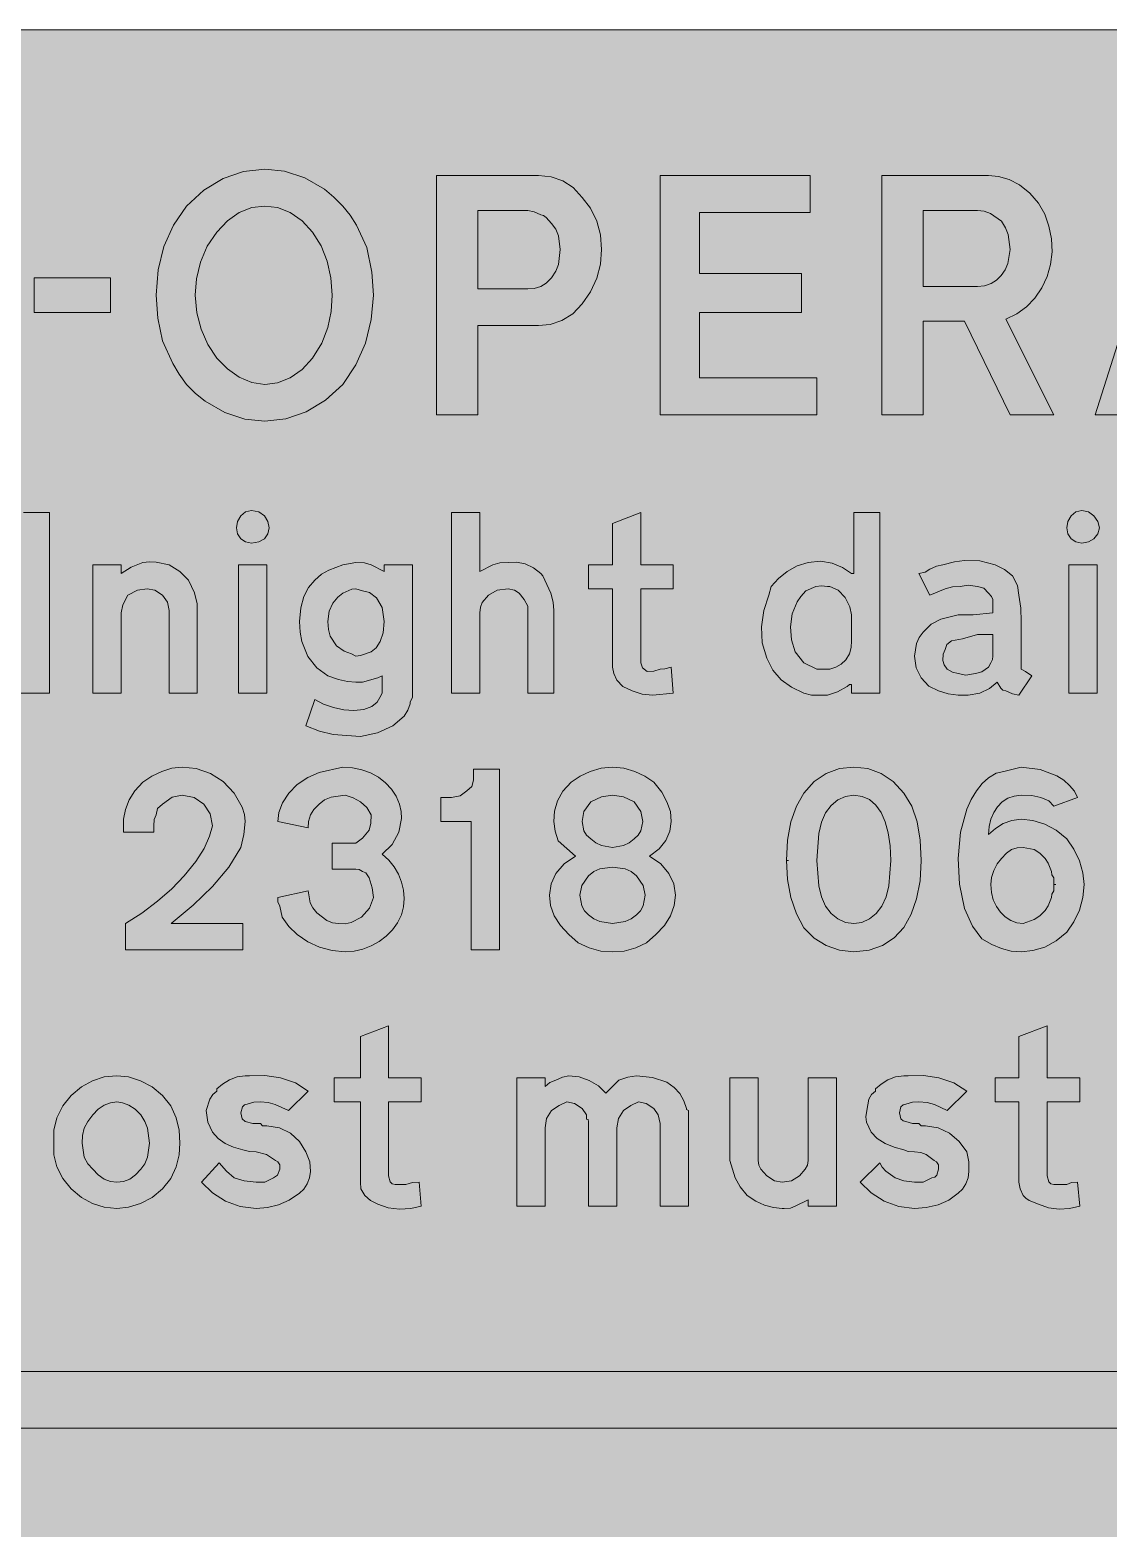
# Model space of a CAD drawing. Header units: metres. Extents: x 10 to 559, y 12 to 260.
# Drawn here: x 367.6 to 456.8, y 136.1 to 260.1 of the extents above; entities that cross this region are included whole.
import ezdxf

# ---------------------------------------------------------------- set-up
doc = ezdxf.new("R2010")
doc.units = ezdxf.units.M
for name, color, linetype, true_color in [('FILL_BLUE_0000FF', 7, 'Continuous', 0x0000ff), ('FILL_WHITE_FFFFFF', 7, 'Continuous', 0xffffff), ('STROKE_WHITE_FFFFFF', 7, 'Continuous', 0xffffff)]:
    doc.layers.add(name, color=color, linetype=linetype, true_color=true_color)

msp = doc.modelspace()

# ---------------------------------------------------------------- hatches: boundary and pattern name
at = {"layer": 'FILL_BLUE_0000FF', "true_color": 0x0000ff}
h = msp.add_hatch(color=7, dxfattribs=at)
h.dxf.hatch_style = 1
h.paths.add_polyline_path([(553.76, 259.97), (555.08, 259.58), (556.32, 258.96), (557.46, 258.12), (558.3, 256.98), (558.92, 255.74), (559.31, 254.42), (559.44, 253.08), (559.44, 19.26), (559.31, 17.91), (558.9, 16.56), (558.25, 15.32), (557.46, 14.22), (556.29, 13.28), (555.01, 12.6), (553.69, 12.2), (552.42, 12.06), (17.28, 12.06), (16.04, 12.19), (14.78, 12.6), (13.56, 13.28), (12.42, 14.22), (11.48, 15.36), (10.8, 16.61), (10.4, 17.92), (10.26, 19.26), (10.26, 253.08), (10.4, 254.34), (10.8, 255.6), (11.48, 256.93), (12.42, 258.12), (13.52, 259.04), (14.12, 259.36), (14.76, 259.56), (16.09, 259.97), (17.28, 260.1), (552.42, 260.1), (553.76, 259.97)])
at = {"layer": 'FILL_WHITE_FFFFFF', "true_color": 0xffffff}
h = msp.add_hatch(color=7, dxfattribs=at)
h.dxf.hatch_style = 1
h.paths.add_polyline_path([(390.31, 247.86), (391.94, 246.91), (392.72, 246.27), (393.48, 245.52), (394.09, 244.78), (394.6, 243.95), (395.46, 242.1), (395.87, 240.05), (396, 238.14), (395.83, 236.13), (395.35, 234.18), (394.56, 232.37), (393.48, 230.76), (392.04, 229.45), (390.44, 228.49), (388.75, 227.9), (387, 227.7), (385.35, 227.87), (383.69, 228.42), (382.06, 229.37), (381.28, 230.01), (380.52, 230.76), (379.91, 231.6), (379.4, 232.49), (378.54, 234.36), (378.14, 236.25), (378, 238.14), (378.17, 240.23), (378.65, 242.17), (379.44, 243.94), (380.52, 245.52), (381.96, 246.83), (383.56, 247.79), (385.25, 248.38), (387, 248.58), (388.65, 248.41), (390.31, 247.86)])
h.paths.add_polyline_path([(384.89, 244.98), (383.91, 244.3), (383.04, 243.36), (382.23, 242.19), (381.67, 240.89), (381.34, 239.51), (381.24, 238.14), (381.37, 236.69), (381.74, 235.33), (382.3, 234.06), (383.04, 232.92), (383.91, 232.05), (384.89, 231.37), (385.93, 230.92), (387, 230.76), (388.07, 230.9), (389.12, 231.3), (390.09, 231.98), (390.96, 232.92), (391.74, 234.17), (392.24, 235.46), (392.5, 236.79), (392.58, 238.14), (392.48, 239.59), (392.18, 240.95), (391.67, 242.22), (390.96, 243.36), (390.09, 244.3), (389.12, 244.98), (388.07, 245.39), (387, 245.52), (385.93, 245.39), (384.89, 244.98)], flags=16)
h = msp.add_hatch(color=7, dxfattribs=at)
h.dxf.hatch_style = 1
h.paths.add_polyline_path([(411.68, 247.61), (412.54, 247.05), (413.28, 246.24), (413.99, 245.34), (414.5, 244.28), (414.8, 243.13), (414.9, 241.92), (414.8, 240.71), (414.5, 239.54), (413.99, 238.43), (413.28, 237.42), (412.52, 236.61), (411.62, 236.05), (410.65, 235.72), (409.68, 235.62), (404.64, 235.62), (404.64, 228.24), (401.22, 228.24), (401.22, 248.04), (409.68, 248.04), (410.72, 247.94), (411.68, 247.61)])
h.paths.add_polyline_path([(408.78, 238.68), (409.32, 238.7), (409.86, 238.86), (410.31, 239.15), (410.76, 239.58), (411.1, 240.12), (411.32, 240.68), (411.48, 241.92), (411.32, 243.07), (411.1, 243.62), (410.76, 244.08), (410.31, 244.58), (410.1, 244.74), (409.86, 244.8), (409.32, 245.05), (408.78, 245.16), (404.64, 245.16), (404.64, 238.68), (408.78, 238.68)], flags=16)
h = msp.add_hatch(color=7, dxfattribs=at)
h.dxf.hatch_style = 1
h.paths.add_polyline_path([(419.76, 248.04), (432.18, 248.04), (432.18, 244.98), (423, 244.98), (423, 239.94), (431.46, 239.94), (431.46, 236.7), (423, 236.7), (423, 231.3), (432.72, 231.3), (432.72, 228.24), (419.76, 228.24), (419.76, 248.04)])
h = msp.add_hatch(color=7, dxfattribs=at)
h.dxf.hatch_style = 1
h.paths.add_polyline_path([(446.94, 248.04), (447.78, 247.97), (448.65, 247.73), (449.52, 247.28), (450.36, 246.6), (451.07, 245.76), (451.6, 244.85), (451.95, 243.87), (452.16, 242.82), (452.2, 241.74), (452.08, 240.69), (451.79, 239.68), (451.35, 238.75), (450.78, 237.9), (450.08, 237.18), (449.28, 236.59), (448.38, 236.16), (452.34, 228.24), (448.74, 228.24), (444.96, 235.98), (441.54, 235.98), (441.54, 228.24), (438.12, 228.24), (438.12, 248.04), (446.94, 248.04)])
h.paths.add_polyline_path([(446.62, 238.93), (447.15, 239.11), (447.61, 239.4), (448, 239.78), (448.31, 240.24), (448.55, 240.76), (448.74, 241.92), (448.58, 243.16), (448.36, 243.72), (448.02, 244.26), (447.1, 244.91), (446.58, 245.1), (446.04, 245.16), (441.54, 245.16), (441.54, 238.86), (446.04, 238.86), (446.62, 238.93)], flags=16)
h = msp.add_hatch(color=7, dxfattribs=at)
h.dxf.hatch_style = 1
h.paths.add_polyline_path([(472.68, 228.24), (469.62, 228.24), (468.36, 231.84), (460.08, 231.84), (458.82, 228.24), (455.76, 228.24), (462.06, 248.04), (466.38, 248.04), (472.68, 228.24)])
h.paths.add_polyline_path([(460.98, 234.72), (467.46, 234.72), (464.22, 244.62), (460.98, 234.72)], flags=16)
h = msp.add_hatch(color=7, dxfattribs=at)
h.dxf.hatch_style = 1
h.paths.add_polyline_path([(374.22, 239.58), (374.22, 236.7), (367.92, 236.7), (367.92, 239.58), (374.22, 239.58)])
h = msp.add_hatch(color=7, dxfattribs=at)
h.dxf.hatch_style = 1
h.paths.add_polyline_path([(364.14, 205.02), (363.51, 205.04), (362.88, 205.2), (361.87, 205.68), (361.01, 206.3), (360.32, 207.1), (359.82, 208.08), (359.52, 209.35), (359.44, 210.69), (359.59, 212.03), (360, 213.3), (360.11, 213.66), (360.36, 214.02), (360.86, 214.68), (361.53, 215.28), (362.33, 215.74), (363.24, 216), (364.28, 216.11), (365.24, 215.96), (366.1, 215.6), (366.84, 215.1), (366.95, 215.1), (367.02, 215.1), (367.02, 220.14), (369.18, 220.14), (369.18, 205.2), (366.84, 205.2), (366.84, 205.74), (366.84, 205.92), (366.66, 205.92), (366.48, 205.74), (365.67, 205.31), (364.86, 205.02), (364.14, 205.02)])
h.paths.add_polyline_path([(365.98, 207.61), (366.36, 207.96), (366.66, 208.44), (367.02, 209.52), (367.02, 211.68), (366.88, 212.33), (366.48, 213.12), (366.18, 213.46), (365.83, 213.71), (365.04, 214.02), (364.86, 214.02), (364.35, 214.09), (363.89, 214.04), (363.06, 213.66), (362.63, 213.21), (362.34, 212.76), (361.93, 211.76), (361.8, 210.69), (361.93, 209.62), (362.34, 208.62), (362.88, 207.72), (363.96, 207.18), (365.04, 207.18), (365.55, 207.35), (365.98, 207.61)], flags=16)
h = msp.add_hatch(color=7, dxfattribs=at)
h.dxf.hatch_style = 1
h.paths.add_polyline_path([(387.26, 218.38), (386.98, 217.98), (386.52, 217.72), (385.92, 217.62), (385.42, 217.72), (385.02, 217.98), (384.76, 218.38), (384.66, 218.88), (384.76, 219.41), (385.02, 219.87), (385.42, 220.2), (385.92, 220.32), (386.52, 220.2), (386.98, 219.87), (387.26, 219.41), (387.36, 218.88), (387.26, 218.38)])
h = msp.add_hatch(color=7, dxfattribs=at)
h.dxf.hatch_style = 1
h.paths.add_polyline_path([(410.94, 211.68), (410.94, 205.2), (408.78, 205.2), (408.78, 211.86), (408.78, 212.22), (408.78, 212.4), (408.49, 212.94), (408.06, 213.48), (407.68, 213.73), (407.16, 213.84), (406.26, 213.71), (405.52, 213.32), (405.01, 212.7), (404.87, 212.31), (404.82, 211.86), (404.82, 211.68), (404.82, 205.2), (402.48, 205.2), (402.48, 220.14), (404.82, 220.14), (404.82, 215.28), (405.9, 215.82), (406.46, 215.98), (407.16, 216), (407.86, 216.04), (408.58, 215.89), (409.26, 215.57), (409.86, 215.1), (410.04, 214.92), (410.69, 213.48), (410.88, 212.74), (410.94, 212.04), (410.94, 211.97), (410.94, 211.86), (410.94, 211.68)])
h = msp.add_hatch(color=7, dxfattribs=at)
h.dxf.hatch_style = 1
h.paths.add_polyline_path([(418.28, 207.29), (418.68, 207), (419.22, 207.02), (419.76, 207.18), (420.14, 207.2), (420.66, 207.36), (420.84, 205.2), (419.13, 205.02), (418.26, 205.1), (417.42, 205.38), (416.66, 205.76), (416.16, 206.28), (415.91, 206.82), (415.8, 207.36), (415.8, 213.84), (413.82, 213.84), (413.82, 215.82), (415.8, 215.82), (415.8, 219.24), (418.14, 220.14), (418.14, 215.82), (420.84, 215.82), (420.84, 213.84), (418.14, 213.84), (418.14, 207.72), (418.28, 207.29)])
h = msp.add_hatch(color=7, dxfattribs=at)
h.dxf.hatch_style = 1
h.paths.add_polyline_path([(433.62, 205.02), (432.9, 205.02), (432.27, 205.04), (431.64, 205.2), (430.63, 205.68), (429.77, 206.3), (429.08, 207.1), (428.58, 208.08), (428.2, 209.35), (428.13, 210.69), (428.33, 212.03), (428.76, 213.3), (428.94, 214.02), (429.54, 214.68), (430.27, 215.28), (431.09, 215.74), (432, 216), (433.04, 216.11), (434, 215.96), (434.86, 215.6), (435.6, 215.1), (435.78, 215.1), (435.78, 220.14), (437.94, 220.14), (437.94, 205.2), (435.6, 205.2), (435.6, 205.74), (435.6, 205.92), (435.42, 205.92), (435.24, 205.74), (434.43, 205.31), (433.62, 205.02)])
h.paths.add_polyline_path([(434.74, 207.61), (435.12, 207.96), (435.42, 208.44), (435.58, 208.98), (435.6, 209.52), (435.6, 211.68), (435.46, 212.33), (435.06, 213.12), (434.5, 213.71), (433.8, 214.02), (433.62, 214.02), (433.11, 214.09), (432.65, 214.04), (431.82, 213.66), (431.39, 213.21), (431.1, 212.76), (430.69, 211.76), (430.54, 210.69), (430.62, 209.62), (430.92, 208.62), (431.64, 207.72), (432.72, 207.18), (433.8, 207.18), (434.31, 207.35), (434.74, 207.61)], flags=16)
h = msp.add_hatch(color=7, dxfattribs=at)
h.dxf.hatch_style = 1
h.paths.add_polyline_path([(456, 218.38), (455.67, 217.98), (455.21, 217.72), (454.68, 217.62), (454.18, 217.72), (453.78, 217.98), (453.52, 218.38), (453.42, 218.88), (453.52, 219.41), (453.78, 219.87), (454.18, 220.2), (454.68, 220.32), (455.21, 220.2), (455.67, 219.87), (456, 219.41), (456.12, 218.88), (456, 218.38)])
h = msp.add_hatch(color=7, dxfattribs=at)
h.dxf.hatch_style = 1
h.paths.add_polyline_path([(376.47, 213.71), (375.66, 213.3), (375.25, 212.51), (375.12, 211.86), (375.12, 205.2), (372.78, 205.2), (372.78, 215.82), (375.12, 215.82), (375.12, 215.1), (375.95, 215.62), (376.92, 216), (377.46, 216.07), (378, 216.05), (379.08, 215.82), (379.96, 215.26), (380.7, 214.56), (381.19, 213.5), (381.42, 212.58), (381.42, 205.2), (379.08, 205.2), (379.08, 212.04), (378.94, 212.74), (378.54, 213.3), (377.91, 213.71), (377.28, 213.84), (376.47, 213.71)])
h = msp.add_hatch(color=7, dxfattribs=at)
h.dxf.hatch_style = 1
h.paths.add_polyline_path([(387.18, 215.82), (387.18, 205.2), (384.84, 205.2), (384.84, 215.82), (387.18, 215.82)])
h = msp.add_hatch(color=7, dxfattribs=at)
h.dxf.hatch_style = 1
h.paths.add_polyline_path([(393.12, 206.33), (392.22, 206.64), (391.32, 207.29), (390.58, 208.22), (390.07, 209.48), (389.93, 210.25), (389.88, 211.14), (389.98, 212.26), (390.24, 213.19), (390.64, 213.95), (391.14, 214.56), (391.71, 215.04), (392.31, 215.39), (393.48, 215.82), (394.56, 216), (395.26, 215.98), (395.82, 215.82), (396.9, 215.28), (396.9, 215.82), (399.24, 215.82), (399.24, 204.84), (399.06, 204.48), (399.06, 204.3), (398.86, 203.78), (398.54, 203.3), (397.6, 202.48), (396.35, 201.9), (394.92, 201.6), (392.67, 201.78), (391.53, 202.06), (390.42, 202.5), (391.14, 204.66), (391.87, 204.29), (392.69, 204.01), (393.54, 203.82), (394.38, 203.76), (395.22, 203.85), (395.86, 204.1), (396.3, 204.44), (396.54, 204.84), (396.72, 205.2), (396.72, 205.38), (396.72, 206.28), (396.72, 206.46), (396.72, 206.64), (396.36, 206.46), (395.1, 206.1), (394.56, 206.1), (393.86, 206.17), (393.12, 206.33)])
h.paths.add_polyline_path([(393.48, 213.48), (393.06, 213.14), (392.65, 212.65), (392.34, 211.99), (392.22, 211.14), (392.28, 210.46), (392.43, 209.91), (392.94, 209.12), (393.59, 208.66), (394.2, 208.44), (394.56, 208.26), (394.92, 208.31), (395.82, 208.62), (396.22, 208.96), (396.56, 209.48), (396.81, 210.19), (396.9, 211.14), (396.72, 212.29), (396.27, 213.08), (395.68, 213.52), (395.1, 213.66), (394.56, 213.84), (394.22, 213.8), (393.48, 213.48)], flags=16)
h = msp.add_hatch(color=7, dxfattribs=at)
h.dxf.hatch_style = 1
h.paths.add_polyline_path([(442.8, 205.38), (442.01, 205.78), (441.36, 206.46), (440.96, 207.29), (440.82, 208.26), (440.98, 209.32), (441.2, 209.8), (441.54, 210.24), (442.19, 210.91), (442.98, 211.32), (444.42, 211.68), (445.68, 211.68), (447.3, 211.86), (447.3, 212.4), (447.3, 212.94), (447.19, 213.21), (446.94, 213.48), (446.56, 213.89), (446.04, 214.02), (445.25, 214.15), (444.6, 214.02), (443.97, 214), (443.34, 213.84), (442.08, 213.3), (441.18, 215.1), (441.7, 215.21), (442.08, 215.46), (442.62, 215.71), (443.16, 215.82), (444.13, 216.07), (444.96, 216.18), (446.22, 216.14), (447.48, 215.82), (448.27, 215.44), (448.92, 214.92), (449.33, 214.11), (449.46, 213.3), (449.62, 212.22), (449.64, 211.14), (449.64, 207.72), (449.64, 207.18), (450, 207), (450.54, 206.64), (449.46, 205.02), (448.92, 205.13), (448.38, 205.38), (448.14, 205.44), (447.95, 205.6), (447.66, 206.1), (447.01, 205.58), (446.22, 205.2), (445.25, 205.04), (444.42, 205.02), (443.61, 205.13), (442.8, 205.38)])
h.paths.add_polyline_path([(445.86, 206.82), (446.4, 206.96), (446.94, 207.36), (447.12, 207.72), (447.28, 207.99), (447.3, 208.26), (447.3, 210.06), (446.04, 210.06), (444.78, 209.7), (443.88, 209.52), (443.48, 209.23), (443.34, 208.8), (443.18, 208.42), (443.16, 207.9), (443.27, 207.54), (443.52, 207.18), (443.97, 206.93), (444.42, 206.82), (445.07, 206.69), (445.86, 206.82)], flags=16)
h = msp.add_hatch(color=7, dxfattribs=at)
h.dxf.hatch_style = 1
h.paths.add_polyline_path([(455.94, 215.82), (455.94, 205.2), (453.6, 205.2), (453.6, 215.82), (455.94, 215.82)])
h = msp.add_hatch(color=7, dxfattribs=at)
h.dxf.hatch_style = 1
h.paths.add_polyline_path([(375.3, 193.68), (375.3, 194.76), (375.48, 195.57), (375.77, 196.36), (376.24, 197.11), (376.92, 197.82), (377.65, 198.32), (378.47, 198.72), (379.32, 198.98), (380.16, 199.08), (381.33, 198.95), (382.5, 198.54), (383.56, 197.87), (384.48, 196.92), (385.13, 195.75), (385.32, 195.15), (385.38, 194.58), (385.27, 193.5), (385.02, 192.42), (384.02, 190.8), (382.68, 189.2), (381.07, 187.64), (379.26, 186.12), (385.2, 186.12), (385.2, 183.96), (375.48, 183.96), (375.48, 186.12), (376.82, 186.99), (378.11, 187.97), (379.3, 189.01), (380.34, 190.08), (381.29, 191.26), (381.98, 192.35), (382.44, 193.35), (382.68, 194.22), (382.49, 195.22), (381.96, 196.02), (381.16, 196.55), (380.16, 196.74), (379.35, 196.58), (378.54, 196.02), (378.13, 195.64), (378, 195.12), (377.84, 194.74), (377.82, 194.22), (377.82, 193.68), (375.3, 193.68)])
h = msp.add_hatch(color=7, dxfattribs=at)
h.dxf.hatch_style = 1
h.paths.add_polyline_path([(395.64, 189.9), (395.37, 190.31), (395.1, 190.44), (394.83, 190.6), (394.56, 190.62), (392.58, 190.62), (392.58, 192.78), (394.56, 192.78), (395.1, 193.19), (395.64, 193.86), (395.8, 194.42), (395.82, 195.12), (395.46, 195.73), (394.94, 196.2), (394.33, 196.54), (393.66, 196.74), (392.51, 196.58), (391.96, 196.36), (391.5, 196.02), (391.07, 195.57), (390.78, 195.12), (390.62, 194.58), (390.6, 194.04), (388.08, 194.58), (388.18, 195.31), (388.48, 196.11), (388.99, 196.91), (389.7, 197.64), (390.57, 198.22), (391.52, 198.63), (393.48, 199.08), (394.28, 199.02), (395.05, 198.86), (395.77, 198.59), (396.43, 198.23), (397.01, 197.78), (397.5, 197.26), (397.89, 196.67), (398.16, 196.02), (398.3, 195.41), (398.34, 194.82), (398.11, 193.68), (397.55, 192.68), (396.72, 191.88), (397.28, 191.38), (397.73, 190.81), (398.09, 190.21), (398.34, 189.56), (398.49, 188.89), (398.54, 188.21), (398.49, 187.52), (398.34, 186.84), (398.01, 186.19), (397.58, 185.6), (397.06, 185.08), (396.47, 184.64), (395.82, 184.27), (395.13, 184.01), (394.4, 183.84), (393.66, 183.78), (392.59, 183.88), (391.54, 184.16), (390.57, 184.62), (389.7, 185.22), (389, 185.87), (388.44, 186.66), (388.26, 187.56), (388.08, 187.92), (388.08, 188.1), (388.08, 188.21), (388.08, 188.28), (390.6, 188.82), (390.76, 187.85), (390.98, 187.43), (391.32, 187.02), (392.15, 186.37), (392.61, 186.18), (393.12, 186.12), (393.65, 186.11), (394.15, 186.2), (395.03, 186.66), (395.68, 187.39), (396, 188.28), (395.89, 189.09), (395.64, 189.9)])
h = msp.add_hatch(color=7, dxfattribs=at)
h.dxf.hatch_style = 1
h.paths.add_polyline_path([(404.1, 183.96), (404.1, 194.58), (401.58, 194.58), (401.58, 196.56), (402.48, 196.56), (403.18, 196.7), (403.74, 197.1), (404.15, 197.48), (404.28, 198), (404.28, 198.9), (406.44, 198.9), (406.44, 183.96), (404.1, 183.96)])
h = msp.add_hatch(color=7, dxfattribs=at)
h.dxf.hatch_style = 1
h.paths.add_polyline_path([(420.88, 189.4), (421.02, 188.46), (420.92, 187.62), (420.61, 186.77), (420.11, 185.95), (419.4, 185.22), (418.63, 184.54), (417.73, 184.1), (416.77, 183.85), (415.8, 183.78), (414.83, 183.85), (413.86, 184.1), (412.96, 184.54), (412.2, 185.22), (411.49, 185.95), (410.98, 186.77), (410.68, 187.62), (410.58, 188.46), (410.71, 189.4), (411.12, 190.28), (411.79, 191.07), (412.74, 191.7), (411.3, 192.96), (411.05, 193.77), (410.94, 194.58), (411.01, 195.42), (411.25, 196.27), (411.7, 197.09), (412.38, 197.82), (413.12, 198.32), (413.95, 198.72), (414.86, 198.98), (415.8, 199.08), (416.74, 198.98), (417.64, 198.72), (418.48, 198.32), (419.22, 197.82), (419.89, 197.01), (420.3, 196.2), (420.61, 195.39), (420.66, 194.58), (420.56, 193.78), (420.23, 193.01), (419.67, 192.3), (418.86, 191.7), (419.8, 191.07), (420.48, 190.28), (420.88, 189.4)])
h.paths.add_polyline_path([(413.82, 190.08), (413.26, 189.27), (413.1, 188.46), (413.26, 187.58), (413.48, 187.17), (413.82, 186.84), (414.26, 186.5), (414.74, 186.28), (415.8, 186.12), (416.86, 186.28), (417.34, 186.5), (417.78, 186.84), (418.12, 187.17), (418.34, 187.58), (418.5, 188.46), (418.34, 189.27), (417.78, 190.08), (417.34, 190.42), (416.86, 190.64), (415.8, 190.8), (414.74, 190.64), (414.26, 190.42), (413.82, 190.08)], flags=16)
h.paths.add_polyline_path([(417.17, 192.8), (417.6, 193.14), (417.94, 193.44), (418.16, 193.79), (418.32, 194.58), (418.16, 195.39), (417.6, 196.2), (416.7, 196.61), (415.8, 196.74), (414.9, 196.61), (414, 196.2), (413.44, 195.39), (413.28, 194.58), (413.44, 193.79), (413.66, 193.44), (414, 193.14), (414.43, 192.8), (414.9, 192.58), (415.8, 192.42), (416.7, 192.58), (417.17, 192.8)], flags=16)
h = msp.add_hatch(color=7, dxfattribs=at)
h.dxf.hatch_style = 1
h.paths.add_polyline_path([(430.58, 194.54), (431.04, 195.85), (431.64, 196.92), (432.51, 197.87), (433.51, 198.54), (434.6, 198.95), (435.78, 199.08), (436.96, 198.95), (438.05, 198.54), (439.05, 197.87), (439.92, 196.92), (440.6, 195.85), (441.04, 194.54), (441.29, 193.02), (441.36, 191.34), (441.27, 189.67), (440.99, 188.18), (440.54, 186.89), (439.92, 185.81), (439.13, 184.94), (438.17, 184.3), (437.05, 183.91), (435.78, 183.78), (434.6, 183.91), (433.51, 184.3), (432.51, 184.92), (431.64, 185.76), (431.04, 186.94), (430.58, 188.28), (430.3, 189.76), (430.2, 191.34), (430.3, 193.02), (430.58, 194.54)])
h.paths.add_polyline_path([(437.08, 186.5), (437.65, 186.96), (438.12, 187.56), (438.46, 188.33), (438.68, 189.25), (438.84, 191.34), (438.79, 192.55), (438.64, 193.63), (438.39, 194.55), (438.05, 195.32), (437.62, 195.93), (437.09, 196.38), (436.48, 196.65), (435.78, 196.74), (435.11, 196.64), (434.47, 196.36), (433.91, 195.9), (433.44, 195.3), (433.1, 194.53), (432.88, 193.59), (432.72, 191.34), (432.88, 189.25), (433.1, 188.33), (433.44, 187.56), (433.91, 186.96), (434.47, 186.5), (435.11, 186.22), (435.78, 186.12), (436.45, 186.22), (437.08, 186.5)], flags=16)
h = msp.add_hatch(color=7, dxfattribs=at)
h.dxf.hatch_style = 1
h.paths.add_polyline_path([(448.02, 184.05), (447.21, 184.39), (446.4, 184.86), (445.61, 185.92), (444.96, 187.38), (444.55, 189.38), (444.42, 191.52), (444.61, 193.7), (445.14, 195.59), (445.51, 196.4), (445.94, 197.11), (446.42, 197.71), (446.94, 198.18), (447.57, 198.58), (448.2, 198.72), (449.64, 199.08), (451.21, 198.89), (452.59, 198.36), (453.17, 197.99), (453.66, 197.56), (454.05, 197.08), (454.32, 196.56), (452.34, 195.84), (451.93, 196.27), (451.26, 196.56), (450.52, 196.72), (449.64, 196.74), (449.06, 196.67), (448.53, 196.49), (448.07, 196.19), (447.68, 195.79), (447.37, 195.32), (447.13, 194.77), (446.99, 194.16), (446.94, 193.5), (447.51, 194), (448.15, 194.4), (448.86, 194.66), (449.64, 194.76), (450.61, 194.66), (451.6, 194.35), (452.55, 193.85), (453.42, 193.14), (454.02, 192.27), (454.48, 191.32), (454.76, 190.33), (454.86, 189.36), (454.76, 188.29), (454.48, 187.24), (454.02, 186.27), (453.42, 185.4), (452.55, 184.69), (451.6, 184.18), (450.61, 183.88), (449.64, 183.78), (448.83, 183.85), (448.02, 184.05)])
h.paths.add_polyline_path([(452.34, 189.54), (452.34, 189.72), (452.34, 189.9), (452.18, 190.17), (452.16, 190.44), (451.89, 191.11), (451.62, 191.52), (451.19, 191.96), (450.72, 192.24), (449.82, 192.42), (449.31, 192.38), (448.85, 192.24), (448.43, 191.96), (448.02, 191.52), (447.65, 191.06), (447.37, 190.51), (447.18, 189.93), (447.12, 189.36), (447.18, 188.7), (447.34, 188.09), (447.59, 187.54), (447.93, 187.06), (448.33, 186.67), (448.79, 186.37), (449.29, 186.19), (449.82, 186.12), (450.72, 186.46), (451.19, 186.75), (451.62, 187.2), (451.89, 187.6), (452.16, 188.28), (452.18, 188.55), (452.34, 188.82), (452.34, 189), (452.34, 189.18), (452.34, 189.36), (452.34, 189.54)], flags=16)
h = msp.add_hatch(color=7, dxfattribs=at)
h.dxf.hatch_style = 1
h.paths.add_polyline_path([(397.39, 164.75), (397.56, 164.58), (397.8, 164.52), (398.7, 164.52), (399.24, 164.68), (399.78, 164.7), (399.96, 162.72), (399.09, 162.52), (398.16, 162.47), (397.23, 162.59), (396.36, 162.9), (395.75, 163.19), (395.28, 163.62), (394.96, 164.16), (394.92, 164.7), (394.92, 171.36), (392.76, 171.36), (392.76, 173.34), (394.92, 173.34), (394.92, 176.76), (397.26, 177.66), (397.26, 173.34), (399.96, 173.34), (399.96, 171.36), (397.26, 171.36), (397.26, 165.24), (397.39, 164.75)])
h = msp.add_hatch(color=7, dxfattribs=at)
h.dxf.hatch_style = 1
h.paths.add_polyline_path([(451.94, 164.75), (452.1, 164.58), (452.34, 164.52), (453.42, 164.52), (453.8, 164.68), (454.32, 164.7), (454.5, 162.72), (453.66, 162.52), (452.79, 162.47), (451.92, 162.59), (451.08, 162.9), (450.32, 163.19), (450.02, 163.38), (449.82, 163.62), (449.57, 164.16), (449.46, 164.7), (449.46, 171.36), (447.48, 171.36), (447.48, 173.34), (449.46, 173.34), (449.46, 176.76), (451.8, 177.66), (451.8, 173.34), (454.5, 173.34), (454.5, 171.36), (451.8, 171.36), (451.8, 165.24), (451.94, 164.75)])
h = msp.add_hatch(color=7, dxfattribs=at)
h.dxf.hatch_style = 1
h.paths.add_polyline_path([(369.79, 170.05), (370.27, 171.03), (370.98, 171.9), (371.82, 172.61), (372.73, 173.11), (373.71, 173.42), (374.76, 173.52), (375.73, 173.42), (376.72, 173.11), (377.67, 172.61), (378.54, 171.9), (379.22, 171.03), (379.67, 170.05), (379.91, 169.01), (379.98, 167.94), (379.91, 166.97), (379.67, 165.98), (379.22, 165.03), (378.54, 164.16), (377.67, 163.45), (376.72, 162.94), (375.73, 162.64), (374.76, 162.54), (373.71, 162.64), (372.73, 162.94), (371.82, 163.45), (370.98, 164.16), (370.27, 165.03), (369.79, 165.98), (369.54, 166.97), (369.54, 167.94), (369.54, 169.01), (369.79, 170.05)])
h.paths.add_polyline_path([(373.7, 171.09), (373.22, 170.75), (372.78, 170.28), (372.34, 169.74), (372.06, 169.18), (371.92, 168.58), (371.88, 167.94), (372.06, 166.79), (372.34, 166.24), (372.78, 165.78), (373.22, 165.31), (373.7, 164.97), (374.22, 164.77), (374.76, 164.7), (375.3, 164.77), (375.82, 164.97), (376.3, 165.31), (376.74, 165.78), (377.08, 166.24), (377.3, 166.79), (377.46, 167.94), (377.3, 169.18), (377.08, 169.74), (376.74, 170.28), (376.28, 170.75), (375.75, 171.09), (375.22, 171.29), (374.76, 171.36), (374.22, 171.29), (373.7, 171.09)], flags=16)
h = msp.add_hatch(color=7, dxfattribs=at)
h.dxf.hatch_style = 1
h.paths.add_polyline_path([(386.01, 169.58), (386.64, 169.56), (386.82, 169.38), (387.18, 169.38), (388.22, 169.22), (389.14, 168.77), (389.89, 168.09), (390.42, 167.22), (390.74, 166.41), (390.78, 165.6), (390.72, 165.07), (390.53, 164.57), (390.25, 164.13), (389.88, 163.8), (389.04, 163.22), (388.15, 162.83), (387.22, 162.61), (386.28, 162.54), (384.97, 162.7), (383.76, 163.15), (382.69, 163.83), (381.78, 164.7), (383.22, 166.32), (383.85, 165.62), (384.48, 165.06), (385.31, 164.81), (386.28, 164.7), (387, 164.7), (387.72, 165.06), (388.06, 165.29), (388.26, 165.78), (388.26, 166.14), (388.08, 166.39), (387.9, 166.5), (387.16, 167), (386.28, 167.22), (385.74, 167.24), (385.2, 167.4), (384.43, 167.6), (383.74, 167.92), (383.15, 168.34), (382.68, 168.84), (382.28, 169.67), (382.14, 170.64), (382.46, 171.59), (382.7, 171.96), (383.04, 172.26), (383.04, 172.44), (383.51, 172.84), (384.08, 173.18), (384.71, 173.43), (385.38, 173.52), (385.74, 173.52), (387.01, 173.55), (388.31, 173.36), (389.54, 172.94), (390.6, 172.26), (388.98, 170.64), (387.88, 171.14), (387.28, 171.3), (386.64, 171.36), (386.1, 171.34), (385.56, 171.18), (385.32, 171.12), (385.16, 170.96), (385.02, 170.46), (385.13, 169.97), (385.38, 169.74), (386.01, 169.58)])
h = msp.add_hatch(color=7, dxfattribs=at)
h.dxf.hatch_style = 1
h.paths.add_polyline_path([(413.8, 169.9), (413.64, 169.92), (413.64, 170.28), (413.28, 170.82), (412.65, 171.23), (412.02, 171.36), (411.39, 171.07), (410.76, 170.64), (410.35, 169.99), (410.22, 169.2), (410.22, 162.72), (407.88, 162.72), (407.88, 173.34), (410.22, 173.34), (410.22, 172.62), (410.6, 172.96), (411.12, 173.16), (411.66, 173.41), (412.2, 173.52), (413.03, 173.42), (413.86, 173.14), (414.63, 172.68), (415.26, 172.08), (416.34, 173.16), (417.06, 173.41), (417.78, 173.52), (419.11, 173.39), (420.3, 172.98), (420.91, 172.54), (421.38, 172.04), (421.72, 171.46), (421.92, 170.82), (421.94, 170.73), (422.1, 170.64), (422.1, 170.28), (422.1, 162.72), (419.76, 162.72), (419.76, 169.56), (419.58, 170.28), (419.22, 170.82), (418.59, 171.23), (417.96, 171.36), (417.33, 171.07), (416.7, 170.64), (416.29, 169.99), (416.16, 169.2), (416.16, 162.72), (413.82, 162.72), (413.82, 169.56), (413.82, 169.63), (413.82, 169.74), (413.8, 169.9)])
h = msp.add_hatch(color=7, dxfattribs=at)
h.dxf.hatch_style = 1
h.paths.add_polyline_path([(429.14, 162.61), (428.4, 162.81), (427.66, 163.15), (426.96, 163.62), (426.38, 164.32), (425.97, 165.06), (425.52, 166.5), (425.52, 173.34), (427.86, 173.34), (427.86, 166.5), (427.92, 166.13), (428.08, 165.8), (428.58, 165.24), (429.21, 164.83), (429.84, 164.7), (430.63, 164.83), (431.28, 165.24), (431.77, 165.8), (431.94, 166.13), (432, 166.5), (432, 173.34), (434.34, 173.34), (434.34, 162.72), (432, 162.72), (432, 163.26), (430.92, 162.72), (430.54, 162.56), (430.02, 162.54), (429.84, 162.54), (429.14, 162.61)])
h = msp.add_hatch(color=7, dxfattribs=at)
h.dxf.hatch_style = 1
h.paths.add_polyline_path([(440.64, 169.58), (441.18, 169.56), (441.36, 169.38), (441.72, 169.38), (442.76, 169.22), (443.7, 168.77), (444.5, 168.09), (445.14, 167.22), (445.3, 166.41), (445.32, 165.6), (445.26, 165.07), (445.07, 164.57), (444.79, 164.13), (444.42, 163.8), (443.65, 163.22), (442.76, 162.83), (441.79, 162.61), (440.82, 162.54), (439.51, 162.7), (438.3, 163.15), (437.23, 163.83), (436.32, 164.7), (437.94, 166.32), (438.14, 165.95), (438.43, 165.62), (439.2, 165.06), (439.94, 164.81), (440.82, 164.7), (441.54, 164.7), (442.26, 165.06), (442.5, 165.12), (442.66, 165.29), (442.8, 165.78), (442.8, 166.14), (442.62, 166.39), (442.44, 166.5), (441.77, 167), (441.33, 167.16), (440.82, 167.22), (440.3, 167.24), (439.92, 167.4), (439.12, 167.6), (438.37, 167.92), (437.72, 168.34), (437.22, 168.84), (436.84, 169.67), (436.79, 170.13), (436.86, 170.64), (437.02, 171.59), (437.24, 171.96), (437.58, 172.26), (437.58, 172.44), (438.05, 172.84), (438.61, 173.18), (439.25, 173.43), (439.92, 173.52), (440.28, 173.52), (441.55, 173.55), (442.84, 173.36), (444.08, 172.94), (445.14, 172.26), (443.52, 170.64), (442.48, 171.14), (441.85, 171.3), (441.18, 171.36), (440.64, 171.34), (440.1, 171.18), (439.86, 171.12), (439.69, 170.96), (439.56, 170.46), (439.69, 169.97), (439.86, 169.8), (440.1, 169.74), (440.64, 169.58)])
h = msp.add_hatch(color=7, dxfattribs=at)
h.dxf.hatch_style = 1
h.paths.add_polyline_path([(77.58, 139.68), (70.56, 139.68), (63.36, 146.7), (70.56, 153.9), (77.58, 153.9), (72.9, 149.04), (506.34, 149.04), (506.34, 144.36), (72.9, 144.36), (77.58, 139.68)])

# ---------------------------------------------------------------- linework, layer by layer
at = {"layer": 'FILL_BLUE_0000FF', "lineweight": 0, "true_color": 0x0000ff}
msp.add_lwpolyline([(17.28, 260.1), (552.42, 260.1), (553.76, 259.97), (555.08, 259.58), (556.32, 258.96), (557.46, 258.12), (558.3, 256.98), (558.92, 255.74), (559.31, 254.42), (559.44, 253.08), (559.44, 19.26), (559.31, 17.91), (558.9, 16.56), (558.25, 15.32), (557.46, 14.22), (556.29, 13.28), (555.01, 12.6), (553.69, 12.2), (552.42, 12.06), (17.28, 12.06)], dxfattribs=at)
at = {"layer": 'FILL_WHITE_FFFFFF', "lineweight": 0, "true_color": 0xffffff}
for points in [[(390.31, 247.86), (391.94, 246.91), (392.72, 246.27), (393.48, 245.52), (394.09, 244.78), (394.6, 243.95), (395.46, 242.1), (395.87, 240.05), (396, 238.14), (395.83, 236.13), (395.35, 234.18), (394.56, 232.37), (393.48, 230.76), (392.04, 229.45), (390.44, 228.49), (388.75, 227.9), (387, 227.7), (385.35, 227.87), (383.69, 228.42), (382.06, 229.37), (381.28, 230.01), (380.52, 230.76), (379.91, 231.6), (379.4, 232.49), (378.54, 234.36), (378.14, 236.25), (378, 238.14), (378.17, 240.23), (378.65, 242.17), (379.44, 243.94), (380.52, 245.52), (381.96, 246.83), (383.56, 247.79), (385.25, 248.38), (387, 248.58), (388.65, 248.41)], [(411.68, 247.61), (412.54, 247.05), (413.28, 246.24), (413.99, 245.34), (414.5, 244.28), (414.8, 243.13), (414.9, 241.92), (414.8, 240.71), (414.5, 239.54), (413.99, 238.43), (413.28, 237.42), (412.52, 236.61), (411.62, 236.05), (410.65, 235.72), (409.68, 235.62), (404.64, 235.62), (404.64, 228.24), (401.22, 228.24), (401.22, 248.04), (409.68, 248.04), (410.72, 247.94)], [(419.76, 248.04), (432.18, 248.04), (432.18, 244.98), (423, 244.98), (423, 239.94), (431.46, 239.94), (431.46, 236.7), (423, 236.7), (423, 231.3), (432.72, 231.3), (432.72, 228.24), (419.76, 228.24)], [(446.94, 248.04), (447.78, 247.97), (448.65, 247.73), (449.52, 247.28), (450.36, 246.6), (451.07, 245.76), (451.6, 244.85), (451.95, 243.87), (452.16, 242.82), (452.2, 241.74), (452.08, 240.69), (451.79, 239.68), (451.35, 238.75), (450.78, 237.9), (450.08, 237.18), (449.28, 236.59), (448.38, 236.16), (452.34, 228.24), (448.74, 228.24), (444.96, 235.98), (441.54, 235.98), (441.54, 228.24), (438.12, 228.24), (438.12, 248.04)], [(472.68, 228.24), (469.62, 228.24), (468.36, 231.84), (460.08, 231.84), (458.82, 228.24), (455.76, 228.24), (462.06, 248.04), (466.38, 248.04)], [(384.89, 244.98), (383.91, 244.3), (383.04, 243.36), (382.23, 242.19), (381.67, 240.89), (381.34, 239.51), (381.24, 238.14), (381.37, 236.69), (381.74, 235.33), (382.3, 234.06), (383.04, 232.92), (383.91, 232.05), (384.89, 231.37), (385.93, 230.92), (387, 230.76), (388.07, 230.9), (389.12, 231.3), (390.09, 231.98), (390.96, 232.92), (391.74, 234.17), (392.24, 235.46), (392.5, 236.79), (392.58, 238.14), (392.48, 239.59), (392.18, 240.95), (391.67, 242.22), (390.96, 243.36), (390.09, 244.3), (389.12, 244.98), (388.07, 245.39), (387, 245.52), (385.93, 245.39)], [(408.78, 238.68), (409.32, 238.7), (409.86, 238.86), (410.31, 239.15), (410.76, 239.58), (411.1, 240.12), (411.32, 240.68), (411.48, 241.92), (411.32, 243.07), (411.1, 243.62), (410.76, 244.08), (410.31, 244.58), (410.1, 244.74), (409.86, 244.8), (409.32, 245.05), (408.78, 245.16), (404.64, 245.16), (404.64, 238.68)], [(446.62, 238.93), (447.15, 239.11), (447.61, 239.4), (448, 239.78), (448.31, 240.24), (448.55, 240.76), (448.74, 241.92), (448.58, 243.16), (448.36, 243.72), (448.02, 244.26), (447.1, 244.91), (446.58, 245.1), (446.04, 245.16), (441.54, 245.16), (441.54, 238.86), (446.04, 238.86)], [(374.22, 239.58), (374.22, 236.7), (367.92, 236.7), (367.92, 239.58)], [(387.26, 218.38), (386.98, 217.98), (386.52, 217.72), (385.92, 217.62), (385.42, 217.72), (385.02, 217.98), (384.76, 218.38), (384.66, 218.88), (384.76, 219.41), (385.02, 219.87), (385.42, 220.2), (385.92, 220.32), (386.52, 220.2), (386.98, 219.87), (387.26, 219.41), (387.36, 218.88)], [(410.94, 211.68), (410.94, 205.2), (408.78, 205.2), (408.78, 211.86), (408.78, 212.22), (408.78, 212.4), (408.49, 212.94), (408.06, 213.48), (407.68, 213.73), (407.16, 213.84), (406.26, 213.71), (405.52, 213.32), (405.01, 212.7), (404.87, 212.31), (404.82, 211.86), (404.82, 211.68), (404.82, 205.2), (402.48, 205.2), (402.48, 220.14), (404.82, 220.14), (404.82, 215.28), (405.9, 215.82), (406.46, 215.98), (407.16, 216), (407.86, 216.04), (408.58, 215.89), (409.26, 215.57), (409.86, 215.1), (410.04, 214.92), (410.69, 213.48), (410.88, 212.74), (410.94, 212.04), (410.94, 211.97), (410.94, 211.86)], [(418.28, 207.29), (418.68, 207), (419.22, 207.02), (419.76, 207.18), (420.14, 207.2), (420.66, 207.36), (420.84, 205.2), (419.13, 205.02), (418.26, 205.1), (417.42, 205.38), (416.66, 205.76), (416.16, 206.28), (415.91, 206.82), (415.8, 207.36), (415.8, 213.84), (413.82, 213.84), (413.82, 215.82), (415.8, 215.82), (415.8, 219.24), (418.14, 220.14), (418.14, 215.82), (420.84, 215.82), (420.84, 213.84), (418.14, 213.84), (418.14, 207.72)], [(433.62, 205.02), (432.9, 205.02), (432.27, 205.04), (431.64, 205.2), (430.63, 205.68), (429.77, 206.3), (429.08, 207.1), (428.58, 208.08), (428.2, 209.35), (428.13, 210.69), (428.33, 212.03), (428.76, 213.3), (428.94, 214.02), (429.54, 214.68), (430.27, 215.28), (431.09, 215.74), (432, 216), (433.04, 216.11), (434, 215.96), (434.86, 215.6), (435.6, 215.1), (435.78, 215.1), (435.78, 220.14), (437.94, 220.14), (437.94, 205.2), (435.6, 205.2), (435.6, 205.74), (435.6, 205.92), (435.42, 205.92), (435.24, 205.74), (434.43, 205.31)], [(456, 218.38), (455.67, 217.98), (455.21, 217.72), (454.68, 217.62), (454.18, 217.72), (453.78, 217.98), (453.52, 218.38), (453.42, 218.88), (453.52, 219.41), (453.78, 219.87), (454.18, 220.2), (454.68, 220.32), (455.21, 220.2), (455.67, 219.87), (456, 219.41), (456.12, 218.88)], [(376.47, 213.71), (375.66, 213.3), (375.25, 212.51), (375.12, 211.86), (375.12, 205.2), (372.78, 205.2), (372.78, 215.82), (375.12, 215.82), (375.12, 215.1), (375.95, 215.62), (376.92, 216), (377.46, 216.07), (378, 216.05), (379.08, 215.82), (379.96, 215.26), (380.7, 214.56), (381.19, 213.5), (381.42, 212.58), (381.42, 205.2), (379.08, 205.2), (379.08, 212.04), (378.94, 212.74), (378.54, 213.3), (377.91, 213.71), (377.28, 213.84)], [(387.18, 215.82), (387.18, 205.2), (384.84, 205.2), (384.84, 215.82)], [(393.12, 206.33), (392.22, 206.64), (391.32, 207.29), (390.58, 208.22), (390.07, 209.48), (389.93, 210.25), (389.88, 211.14), (389.98, 212.26), (390.24, 213.19), (390.64, 213.95), (391.14, 214.56), (391.71, 215.04), (392.31, 215.39), (393.48, 215.82), (394.56, 216), (395.26, 215.98), (395.82, 215.82), (396.9, 215.28), (396.9, 215.82), (399.24, 215.82), (399.24, 204.84), (399.06, 204.48), (399.06, 204.3), (398.86, 203.78), (398.54, 203.3), (397.6, 202.48), (396.35, 201.9), (394.92, 201.6), (392.67, 201.78), (391.53, 202.06), (390.42, 202.5), (391.14, 204.66), (391.87, 204.29), (392.69, 204.01), (393.54, 203.82), (394.38, 203.76), (395.22, 203.85), (395.86, 204.1), (396.3, 204.44), (396.54, 204.84), (396.72, 205.2), (396.72, 205.38), (396.72, 206.28), (396.72, 206.46), (396.72, 206.64), (396.36, 206.46), (395.1, 206.1), (394.56, 206.1), (393.86, 206.17)], [(442.8, 205.38), (442.01, 205.78), (441.36, 206.46), (440.96, 207.29), (440.82, 208.26), (440.98, 209.32), (441.2, 209.8), (441.54, 210.24), (442.19, 210.91), (442.98, 211.32), (444.42, 211.68), (445.68, 211.68), (447.3, 211.86), (447.3, 212.4), (447.3, 212.94), (447.19, 213.21), (446.94, 213.48), (446.56, 213.89), (446.04, 214.02), (445.25, 214.15), (444.6, 214.02), (443.97, 214), (443.34, 213.84), (442.08, 213.3), (441.18, 215.1), (441.7, 215.21), (442.08, 215.46), (442.62, 215.71), (443.16, 215.82), (444.13, 216.07), (444.96, 216.18), (446.22, 216.14), (447.48, 215.82), (448.27, 215.44), (448.92, 214.92), (449.33, 214.11), (449.46, 213.3), (449.62, 212.22), (449.64, 211.14), (449.64, 207.72), (449.64, 207.18), (450, 207), (450.54, 206.64), (449.46, 205.02), (448.92, 205.13), (448.38, 205.38), (448.14, 205.44), (447.95, 205.6), (447.66, 206.1), (447.01, 205.58), (446.22, 205.2), (445.25, 205.04), (444.42, 205.02), (443.61, 205.13)], [(455.94, 215.82), (455.94, 205.2), (453.6, 205.2), (453.6, 215.82)], [(393.48, 213.48), (393.06, 213.14), (392.65, 212.65), (392.34, 211.99), (392.22, 211.14), (392.28, 210.46), (392.43, 209.91), (392.94, 209.12), (393.59, 208.66), (394.2, 208.44), (394.56, 208.26), (394.92, 208.31), (395.82, 208.62), (396.22, 208.96), (396.56, 209.48), (396.81, 210.19), (396.9, 211.14), (396.72, 212.29), (396.27, 213.08), (395.68, 213.52), (395.1, 213.66), (394.56, 213.84), (394.22, 213.8)], [(434.74, 207.61), (435.12, 207.96), (435.42, 208.44), (435.58, 208.98), (435.6, 209.52), (435.6, 211.68), (435.46, 212.33), (435.06, 213.12), (434.5, 213.71), (433.8, 214.02), (433.62, 214.02), (433.11, 214.09), (432.65, 214.04), (431.82, 213.66), (431.39, 213.21), (431.1, 212.76), (430.69, 211.76), (430.54, 210.69), (430.62, 209.62), (430.92, 208.62), (431.64, 207.72), (432.72, 207.18), (433.8, 207.18), (434.31, 207.35)], [(445.86, 206.82), (446.4, 206.96), (446.94, 207.36), (447.12, 207.72), (447.28, 207.99), (447.3, 208.26), (447.3, 210.06), (446.04, 210.06), (444.78, 209.7), (443.88, 209.52), (443.48, 209.23), (443.34, 208.8), (443.18, 208.42), (443.16, 207.9), (443.27, 207.54), (443.52, 207.18), (443.97, 206.93), (444.42, 206.82), (445.07, 206.69)], [(375.3, 193.68), (375.3, 194.76), (375.48, 195.57), (375.77, 196.36), (376.24, 197.11), (376.92, 197.82), (377.65, 198.32), (378.47, 198.72), (379.32, 198.98), (380.16, 199.08), (381.33, 198.95), (382.5, 198.54), (383.56, 197.87), (384.48, 196.92), (385.13, 195.75), (385.32, 195.15), (385.38, 194.58), (385.27, 193.5), (385.02, 192.42), (384.02, 190.8), (382.68, 189.2), (381.07, 187.64), (379.26, 186.12), (385.2, 186.12), (385.2, 183.96), (375.48, 183.96), (375.48, 186.12), (376.82, 186.99), (378.11, 187.97), (379.3, 189.01), (380.34, 190.08), (381.29, 191.26), (381.98, 192.35), (382.44, 193.35), (382.68, 194.22), (382.49, 195.22), (381.96, 196.02), (381.16, 196.55), (380.16, 196.74), (379.35, 196.58), (378.54, 196.02), (378.13, 195.64), (378, 195.12), (377.84, 194.74), (377.82, 194.22), (377.82, 193.68)], [(395.64, 189.9), (395.37, 190.31), (395.1, 190.44), (394.83, 190.6), (394.56, 190.62), (392.58, 190.62), (392.58, 192.78), (394.56, 192.78), (395.1, 193.19), (395.64, 193.86), (395.8, 194.42), (395.82, 195.12), (395.46, 195.73), (394.94, 196.2), (394.33, 196.54), (393.66, 196.74), (392.51, 196.58), (391.96, 196.36), (391.5, 196.02), (391.07, 195.57), (390.78, 195.12), (390.62, 194.58), (390.6, 194.04), (388.08, 194.58), (388.18, 195.31), (388.48, 196.11), (388.99, 196.91), (389.7, 197.64), (390.57, 198.22), (391.52, 198.63), (393.48, 199.08), (394.28, 199.02), (395.05, 198.86), (395.77, 198.59), (396.43, 198.23), (397.01, 197.78), (397.5, 197.26), (397.89, 196.67), (398.16, 196.02), (398.3, 195.41), (398.34, 194.82), (398.11, 193.68), (397.55, 192.68), (396.72, 191.88), (397.28, 191.38), (397.73, 190.81), (398.09, 190.21), (398.34, 189.56), (398.49, 188.89), (398.54, 188.21), (398.49, 187.52), (398.34, 186.84), (398.01, 186.19), (397.58, 185.6), (397.06, 185.08), (396.47, 184.64), (395.82, 184.27), (395.13, 184.01), (394.4, 183.84), (393.66, 183.78), (392.59, 183.88), (391.54, 184.16), (390.57, 184.62), (389.7, 185.22), (389, 185.87), (388.44, 186.66), (388.26, 187.56), (388.08, 187.92), (388.08, 188.1), (388.08, 188.21), (388.08, 188.28), (390.6, 188.82), (390.76, 187.85), (390.98, 187.43), (391.32, 187.02), (392.15, 186.37), (392.61, 186.18), (393.12, 186.12), (393.65, 186.11), (394.15, 186.2), (395.03, 186.66), (395.68, 187.39), (396, 188.28), (395.89, 189.09)], [(404.1, 183.96), (404.1, 194.58), (401.58, 194.58), (401.58, 196.56), (402.48, 196.56), (403.18, 196.7), (403.74, 197.1), (404.15, 197.48), (404.28, 198), (404.28, 198.9), (406.44, 198.9), (406.44, 183.96)], [(420.88, 189.4), (421.02, 188.46), (420.92, 187.62), (420.61, 186.77), (420.11, 185.95), (419.4, 185.22), (418.63, 184.54), (417.73, 184.1), (416.77, 183.85), (415.8, 183.78), (414.83, 183.85), (413.86, 184.1), (412.96, 184.54), (412.2, 185.22), (411.49, 185.95), (410.98, 186.77), (410.68, 187.62), (410.58, 188.46), (410.71, 189.4), (411.12, 190.28), (411.79, 191.07), (412.74, 191.7), (411.3, 192.96), (411.05, 193.77), (410.94, 194.58), (411.01, 195.42), (411.25, 196.27), (411.7, 197.09), (412.38, 197.82), (413.12, 198.32), (413.95, 198.72), (414.86, 198.98), (415.8, 199.08), (416.74, 198.98), (417.64, 198.72), (418.48, 198.32), (419.22, 197.82), (419.89, 197.01), (420.3, 196.2), (420.61, 195.39), (420.66, 194.58), (420.56, 193.78), (420.23, 193.01), (419.67, 192.3), (418.86, 191.7), (419.8, 191.07), (420.48, 190.28)], [(430.58, 194.54), (431.04, 195.85), (431.64, 196.92), (432.51, 197.87), (433.51, 198.54), (434.6, 198.95), (435.78, 199.08), (436.96, 198.95), (438.05, 198.54), (439.05, 197.87), (439.92, 196.92), (440.6, 195.85), (441.04, 194.54), (441.29, 193.02), (441.36, 191.34), (441.27, 189.67), (440.99, 188.18), (440.54, 186.89), (439.92, 185.81), (439.13, 184.94), (438.17, 184.3), (437.05, 183.91), (435.78, 183.78), (434.6, 183.91), (433.51, 184.3), (432.51, 184.92), (431.64, 185.76), (431.04, 186.94), (430.58, 188.28), (430.3, 189.76), (430.2, 191.34), (430.3, 193.02)], [(448.02, 184.05), (447.21, 184.39), (446.4, 184.86), (445.61, 185.92), (444.96, 187.38), (444.55, 189.38), (444.42, 191.52), (444.61, 193.7), (445.14, 195.59), (445.51, 196.4), (445.94, 197.11), (446.42, 197.71), (446.94, 198.18), (447.57, 198.58), (448.2, 198.72), (449.64, 199.08), (451.21, 198.89), (452.59, 198.36), (453.17, 197.99), (453.66, 197.56), (454.05, 197.08), (454.32, 196.56), (452.34, 195.84), (451.93, 196.27), (451.26, 196.56), (450.52, 196.72), (449.64, 196.74), (449.06, 196.67), (448.53, 196.49), (448.07, 196.19), (447.68, 195.79), (447.37, 195.32), (447.13, 194.77), (446.99, 194.16), (446.94, 193.5), (447.51, 194), (448.15, 194.4), (448.86, 194.66), (449.64, 194.76), (450.61, 194.66), (451.6, 194.35), (452.55, 193.85), (453.42, 193.14), (454.02, 192.27), (454.48, 191.32), (454.76, 190.33), (454.86, 189.36), (454.76, 188.29), (454.48, 187.24), (454.02, 186.27), (453.42, 185.4), (452.55, 184.69), (451.6, 184.18), (450.61, 183.88), (449.64, 183.78), (448.83, 183.85)], [(417.17, 192.8), (417.6, 193.14), (417.94, 193.44), (418.16, 193.79), (418.32, 194.58), (418.16, 195.39), (417.6, 196.2), (416.7, 196.61), (415.8, 196.74), (414.9, 196.61), (414, 196.2), (413.44, 195.39), (413.28, 194.58), (413.44, 193.79), (413.66, 193.44), (414, 193.14), (414.43, 192.8), (414.9, 192.58), (415.8, 192.42), (416.7, 192.58)], [(437.08, 186.5), (437.65, 186.96), (438.12, 187.56), (438.46, 188.33), (438.68, 189.25), (438.84, 191.34), (438.79, 192.55), (438.64, 193.63), (438.39, 194.55), (438.05, 195.32), (437.62, 195.93), (437.09, 196.38), (436.48, 196.65), (435.78, 196.74), (435.11, 196.64), (434.47, 196.36), (433.91, 195.9), (433.44, 195.3), (433.1, 194.53), (432.88, 193.59), (432.72, 191.34), (432.88, 189.25), (433.1, 188.33), (433.44, 187.56), (433.91, 186.96), (434.47, 186.5), (435.11, 186.22), (435.78, 186.12), (436.45, 186.22)], [(452.34, 189.54), (452.34, 189.72), (452.34, 189.9), (452.18, 190.17), (452.16, 190.44), (451.89, 191.11), (451.62, 191.52), (451.19, 191.96), (450.72, 192.24), (449.82, 192.42), (449.31, 192.38), (448.85, 192.24), (448.43, 191.96), (448.02, 191.52), (447.65, 191.06), (447.37, 190.51), (447.18, 189.93), (447.12, 189.36), (447.18, 188.7), (447.34, 188.09), (447.59, 187.54), (447.93, 187.06), (448.33, 186.67), (448.79, 186.37), (449.29, 186.19), (449.82, 186.12), (450.72, 186.46), (451.19, 186.75), (451.62, 187.2), (451.89, 187.6), (452.16, 188.28), (452.18, 188.55), (452.34, 188.82), (452.34, 189), (452.34, 189.18), (452.34, 189.36)], [(413.82, 190.08), (413.26, 189.27), (413.1, 188.46), (413.26, 187.58), (413.48, 187.17), (413.82, 186.84), (414.26, 186.5), (414.74, 186.28), (415.8, 186.12), (416.86, 186.28), (417.34, 186.5), (417.78, 186.84), (418.12, 187.17), (418.34, 187.58), (418.5, 188.46), (418.34, 189.27), (417.78, 190.08), (417.34, 190.42), (416.86, 190.64), (415.8, 190.8), (414.74, 190.64), (414.26, 190.42)], [(397.39, 164.75), (397.56, 164.58), (397.8, 164.52), (398.7, 164.52), (399.24, 164.68), (399.78, 164.7), (399.96, 162.72), (399.09, 162.52), (398.16, 162.47), (397.23, 162.59), (396.36, 162.9), (395.75, 163.19), (395.28, 163.62), (394.96, 164.16), (394.92, 164.7), (394.92, 171.36), (392.76, 171.36), (392.76, 173.34), (394.92, 173.34), (394.92, 176.76), (397.26, 177.66), (397.26, 173.34), (399.96, 173.34), (399.96, 171.36), (397.26, 171.36), (397.26, 165.24)], [(451.94, 164.75), (452.1, 164.58), (452.34, 164.52), (453.42, 164.52), (453.8, 164.68), (454.32, 164.7), (454.5, 162.72), (453.66, 162.52), (452.79, 162.47), (451.92, 162.59), (451.08, 162.9), (450.32, 163.19), (450.02, 163.38), (449.82, 163.62), (449.57, 164.16), (449.46, 164.7), (449.46, 171.36), (447.48, 171.36), (447.48, 173.34), (449.46, 173.34), (449.46, 176.76), (451.8, 177.66), (451.8, 173.34), (454.5, 173.34), (454.5, 171.36), (451.8, 171.36), (451.8, 165.24)], [(369.79, 170.05), (370.27, 171.03), (370.98, 171.9), (371.82, 172.61), (372.73, 173.11), (373.71, 173.42), (374.76, 173.52), (375.73, 173.42), (376.72, 173.11), (377.67, 172.61), (378.54, 171.9), (379.22, 171.03), (379.67, 170.05), (379.91, 169.01), (379.98, 167.94), (379.91, 166.97), (379.67, 165.98), (379.22, 165.03), (378.54, 164.16), (377.67, 163.45), (376.72, 162.94), (375.73, 162.64), (374.76, 162.54), (373.71, 162.64), (372.73, 162.94), (371.82, 163.45), (370.98, 164.16), (370.27, 165.03), (369.79, 165.98), (369.54, 166.97), (369.54, 167.94), (369.54, 169.01)], [(386.01, 169.58), (386.64, 169.56), (386.82, 169.38), (387.18, 169.38), (388.22, 169.22), (389.14, 168.77), (389.89, 168.09), (390.42, 167.22), (390.74, 166.41), (390.78, 165.6), (390.72, 165.07), (390.53, 164.57), (390.25, 164.13), (389.88, 163.8), (389.04, 163.22), (388.15, 162.83), (387.22, 162.61), (386.28, 162.54), (384.97, 162.7), (383.76, 163.15), (382.69, 163.83), (381.78, 164.7), (383.22, 166.32), (383.85, 165.62), (384.48, 165.06), (385.31, 164.81), (386.28, 164.7), (387, 164.7), (387.72, 165.06), (388.06, 165.29), (388.26, 165.78), (388.26, 166.14), (388.08, 166.39), (387.9, 166.5), (387.16, 167), (386.28, 167.22), (385.74, 167.24), (385.2, 167.4), (384.43, 167.6), (383.74, 167.92), (383.15, 168.34), (382.68, 168.84), (382.28, 169.67), (382.14, 170.64), (382.46, 171.59), (382.7, 171.96), (383.04, 172.26), (383.04, 172.44), (383.51, 172.84), (384.08, 173.18), (384.71, 173.43), (385.38, 173.52), (385.74, 173.52), (387.01, 173.55), (388.31, 173.36), (389.54, 172.94), (390.6, 172.26), (388.98, 170.64), (387.88, 171.14), (387.28, 171.3), (386.64, 171.36), (386.1, 171.34), (385.56, 171.18), (385.32, 171.12), (385.16, 170.96), (385.02, 170.46), (385.13, 169.97), (385.38, 169.74)], [(413.8, 169.9), (413.64, 169.92), (413.64, 170.28), (413.28, 170.82), (412.65, 171.23), (412.02, 171.36), (411.39, 171.07), (410.76, 170.64), (410.35, 169.99), (410.22, 169.2), (410.22, 162.72), (407.88, 162.72), (407.88, 173.34), (410.22, 173.34), (410.22, 172.62), (410.6, 172.96), (411.12, 173.16), (411.66, 173.41), (412.2, 173.52), (413.03, 173.42), (413.86, 173.14), (414.63, 172.68), (415.26, 172.08), (416.34, 173.16), (417.06, 173.41), (417.78, 173.52), (419.11, 173.39), (420.3, 172.98), (420.91, 172.54), (421.38, 172.04), (421.72, 171.46), (421.92, 170.82), (421.94, 170.73), (422.1, 170.64), (422.1, 170.28), (422.1, 162.72), (419.76, 162.72), (419.76, 169.56), (419.58, 170.28), (419.22, 170.82), (418.59, 171.23), (417.96, 171.36), (417.33, 171.07), (416.7, 170.64), (416.29, 169.99), (416.16, 169.2), (416.16, 162.72), (413.82, 162.72), (413.82, 169.56), (413.82, 169.63), (413.82, 169.74)], [(429.14, 162.61), (428.4, 162.81), (427.66, 163.15), (426.96, 163.62), (426.38, 164.32), (425.97, 165.06), (425.52, 166.5), (425.52, 173.34), (427.86, 173.34), (427.86, 166.5), (427.92, 166.13), (428.08, 165.8), (428.58, 165.24), (429.21, 164.83), (429.84, 164.7), (430.63, 164.83), (431.28, 165.24), (431.77, 165.8), (431.94, 166.13), (432, 166.5), (432, 173.34), (434.34, 173.34), (434.34, 162.72), (432, 162.72), (432, 163.26), (430.92, 162.72), (430.54, 162.56), (430.02, 162.54), (429.84, 162.54)], [(440.64, 169.58), (441.18, 169.56), (441.36, 169.38), (441.72, 169.38), (442.76, 169.22), (443.7, 168.77), (444.5, 168.09), (445.14, 167.22), (445.3, 166.41), (445.32, 165.6), (445.26, 165.07), (445.07, 164.57), (444.79, 164.13), (444.42, 163.8), (443.65, 163.22), (442.76, 162.83), (441.79, 162.61), (440.82, 162.54), (439.51, 162.7), (438.3, 163.15), (437.23, 163.83), (436.32, 164.7), (437.94, 166.32), (438.14, 165.95), (438.43, 165.62), (439.2, 165.06), (439.94, 164.81), (440.82, 164.7), (441.54, 164.7), (442.26, 165.06), (442.5, 165.12), (442.66, 165.29), (442.8, 165.78), (442.8, 166.14), (442.62, 166.39), (442.44, 166.5), (441.77, 167), (441.33, 167.16), (440.82, 167.22), (440.3, 167.24), (439.92, 167.4), (439.12, 167.6), (438.37, 167.92), (437.72, 168.34), (437.22, 168.84), (436.84, 169.67), (436.79, 170.13), (436.86, 170.64), (437.02, 171.59), (437.24, 171.96), (437.58, 172.26), (437.58, 172.44), (438.05, 172.84), (438.61, 173.18), (439.25, 173.43), (439.92, 173.52), (440.28, 173.52), (441.55, 173.55), (442.84, 173.36), (444.08, 172.94), (445.14, 172.26), (443.52, 170.64), (442.48, 171.14), (441.85, 171.3), (441.18, 171.36), (440.64, 171.34), (440.1, 171.18), (439.86, 171.12), (439.69, 170.96), (439.56, 170.46), (439.69, 169.97), (439.86, 169.8), (440.1, 169.74)], [(373.7, 171.09), (373.22, 170.75), (372.78, 170.28), (372.34, 169.74), (372.06, 169.18), (371.92, 168.58), (371.88, 167.94), (372.06, 166.79), (372.34, 166.24), (372.78, 165.78), (373.22, 165.31), (373.7, 164.97), (374.22, 164.77), (374.76, 164.7), (375.3, 164.77), (375.82, 164.97), (376.3, 165.31), (376.74, 165.78), (377.08, 166.24), (377.3, 166.79), (377.46, 167.94), (377.3, 169.18), (377.08, 169.74), (376.74, 170.28), (376.28, 170.75), (375.75, 171.09), (375.22, 171.29), (374.76, 171.36), (374.22, 171.29)], [(77.58, 139.68), (70.56, 139.68), (63.36, 146.7), (70.56, 153.9), (77.58, 153.9), (72.9, 149.04), (506.34, 149.04), (506.34, 144.36), (72.9, 144.36)]]:
    msp.add_lwpolyline(points, close=True, dxfattribs=at)
msp.add_lwpolyline([(367.02, 220.14), (369.18, 220.14), (369.18, 205.2), (366.84, 205.2)], dxfattribs=at)
at = {"layer": 'STROKE_WHITE_FFFFFF', "lineweight": 0, "true_color": 0xffffff}
for points in [[(438.12, 228.24), (438.12, 248.04)], [(430.2, 191.34), (430.38, 191.34)], [(430.2, 191.34), (430.38, 191.34)], [(430.2, 191.34), (430.38, 191.34)], [(430.2, 191.34), (430.38, 191.34)], [(430.2, 191.34), (430.38, 191.34)], [(430.2, 191.34), (430.38, 191.34)], [(430.2, 191.34), (430.38, 191.34)], [(430.2, 191.34), (430.38, 191.34)], [(430.2, 191.34), (430.38, 191.34)], [(430.2, 191.34), (430.38, 191.34)], [(430.2, 191.34), (430.38, 191.34)], [(452.34, 189.36), (452.52, 189.36)], [(452.34, 189.36), (452.52, 189.36)], [(452.34, 189.36), (452.52, 189.36)], [(452.34, 189.36), (452.52, 189.36)], [(452.34, 189.36), (452.52, 189.36)], [(452.34, 189.36), (452.52, 189.36)]]:
    msp.add_lwpolyline(points, dxfattribs=at)

doc.saveas('drawing.dxf')
